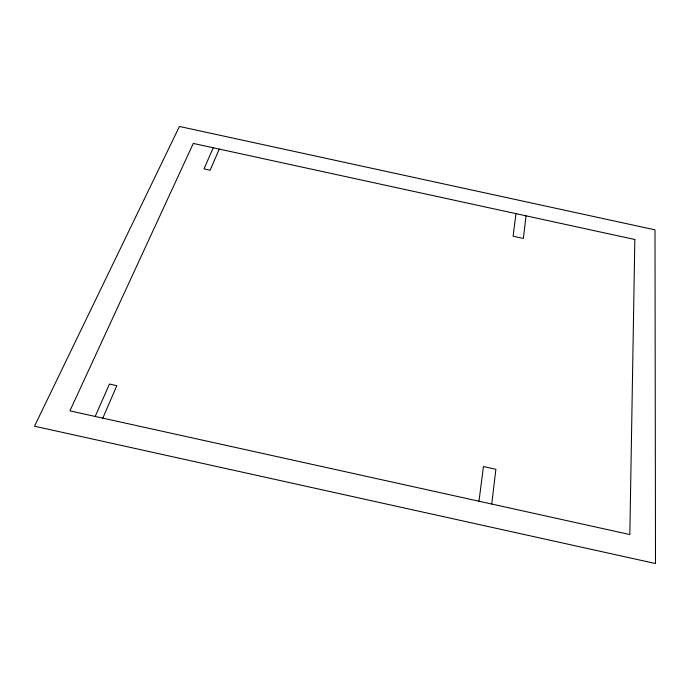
<?xml version="1.0" encoding="UTF-8"?>
<svg xmlns="http://www.w3.org/2000/svg" width="690" height="690" viewBox="0 0 690 690"><rect width="100%" height="100%" fill="white"/><g stroke="black" fill="none" stroke-linecap="round" stroke-linejoin="round"><path stroke-width="1.03" d="M491.746 504.054L495.886 469.269L483.449 466.526L478.981 501.233M526.047 215.832L523.356 238.455L513.084 236.213L515.991 213.65M102.793 418.131L116.834 385.693L109.434 384.063L95.203 416.458M219.256 149.083L210.114 170.214L203.99 168.886L213.262 147.781M634.835 239.508L629.841 534.552L69.906 410.869L193.286 143.434L634.835 239.508M179.435 126.46L34.5 426.204L655.5 563.54L654.991 229.848L179.435 126.46"/></g></svg>
